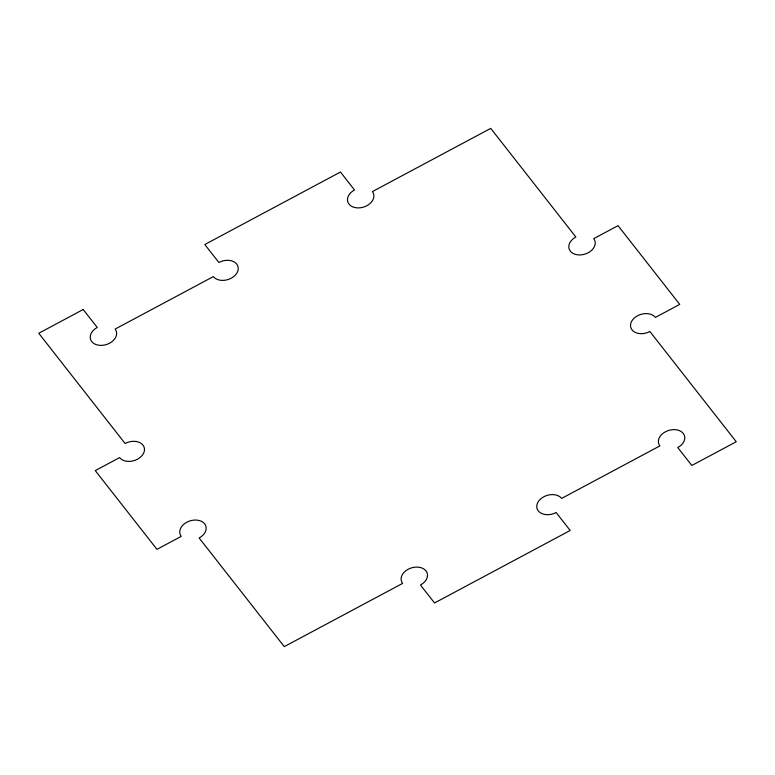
<?xml version="1.0" encoding="UTF-8"?>
<svg xmlns="http://www.w3.org/2000/svg" width="775" height="775" viewBox="0 0 775 775"><rect width="100%" height="100%" fill="white"/><g stroke="black" fill="none" stroke-linecap="round" stroke-linejoin="round"><path stroke-width="1.16" d="M83.187 309.516L38.75 333.26L125.114 443.494A13.495 9.678 -16.8 0 1 142.978 445.112A13.495 9.678 -16.8 0 1 137.456 459.236A13.495 9.678 -16.8 0 1 119.592 457.608L95.267 470.609L156.957 549.349L181.282 536.348A13.495 9.678 -16.8 0 1 186.804 522.224A13.495 9.678 -16.8 0 1 204.668 523.852A13.495 9.678 -16.8 0 1 199.146 537.976L284.27 646.631L402.622 583.391A13.495 9.678 -16.8 0 1 408.144 569.267A13.495 9.678 -16.8 0 1 426.008 570.894A13.495 9.678 -16.8 0 1 420.476 585.009L434.543 602.969L570.197 530.478L556.13 512.527A13.495 9.678 -16.8 0 1 538.267 510.899A13.495 9.678 -16.8 0 1 543.788 496.775A13.495 9.678 -16.8 0 1 561.652 498.403L659.883 445.906A13.495 9.678 -16.8 0 1 665.405 431.791A13.495 9.678 -16.8 0 1 683.269 433.409A13.495 9.678 -16.8 0 1 677.747 447.533L691.813 465.484L736.25 441.74L649.886 331.506A13.495 9.678 -16.8 0 1 632.022 329.888A13.495 9.678 -16.8 0 1 637.544 315.764A13.495 9.678 -16.8 0 1 655.408 317.392L679.733 304.391L618.043 225.651L593.718 238.652A13.495 9.678 -16.8 0 1 588.196 252.776A13.495 9.678 -16.8 0 1 570.332 251.148A13.495 9.678 -16.8 0 1 575.854 237.024L490.73 128.369L372.378 191.609A13.495 9.678 -16.8 0 1 366.856 205.733A13.495 9.678 -16.8 0 1 348.992 204.106A13.495 9.678 -16.8 0 1 354.524 189.991L340.457 172.031L204.803 244.522L218.87 262.473A13.495 9.678 -16.8 0 1 236.733 264.101A13.495 9.678 -16.8 0 1 231.212 278.225A13.495 9.678 -16.8 0 1 213.348 276.597L115.117 329.094A13.495 9.678 -16.8 0 1 109.595 343.209A13.495 9.678 -16.8 0 1 91.731 341.591A13.495 9.678 -16.8 0 1 97.253 327.467L83.187 309.516"/></g></svg>
